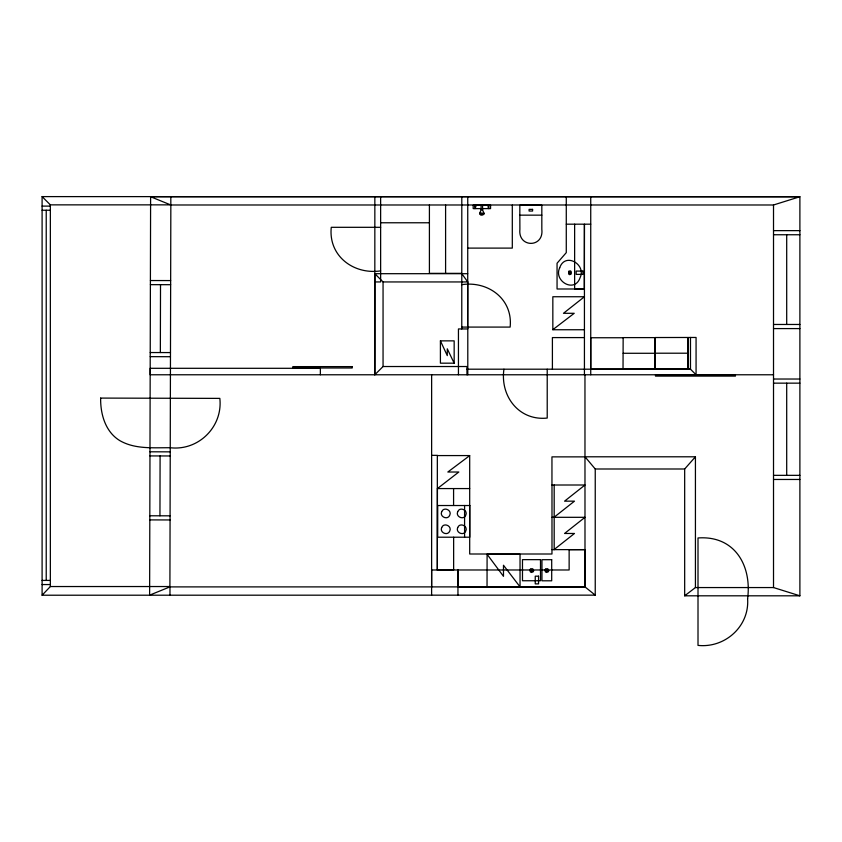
<?xml version="1.0" encoding="UTF-8"?>
<svg xmlns="http://www.w3.org/2000/svg" width="842" height="842" viewBox="0 0 842 842"><rect width="100%" height="100%" fill="white"/><g stroke="black" fill="none" stroke-linecap="round" stroke-linejoin="round"><path stroke-width="1.26" d="M374.806 273.692L383.057 281.944L383.057 366.523L374.806 374.774L374.848 273.692L467.71 273.692M431.62 586.895L431.641 374.774M453.638 537.228L453.638 569.939L437.335 569.981L437.43 488.57L458.816 472.015L447.839 472.015L469.689 455.627L469.699 554.004L551.963 554.004L551.963 549.626L584.99 549.626L585.001 586.906L595.241 595.147L595.241 468.994L585.001 456.796M461.805 273.692L467.752 281.944L467.71 328.948L467.752 196.733M584.958 456.796L695.429 456.796L684.672 468.994L684.672 595.81L799.889 595.81L799.889 196.733L150.613 196.733L149.623 595.147L169.905 586.895L585.001 586.895L584.958 374.774M159.948 515.799L160.096 455.943M160.348 352.556L160.517 284.68M169.905 586.895L170.842 204.985L150.613 196.733M585.001 586.906L457.943 586.842L457.953 569.981L457.953 595.147M42.1 595.22L50.352 586.537L50.352 204.859L42.1 196.607L42.1 595.22L595.241 595.147M554.015 517.314L574.476 501.158L564.572 501.158L584.99 485.003L551.952 485.013L551.952 456.869L584.958 456.869M554.015 549.626L574.476 533.47L564.572 533.47L584.99 517.314L551.984 517.314M552.836 329.685L574.212 313.298L563.477 313.298L584.432 296.742L552.836 296.742L552.836 329.748L584.432 329.748M684.672 595.81L695.429 587.558L773.514 587.558L799.889 595.81M170.842 204.985L773.514 204.985L799.889 196.733L42.1 196.607M584.99 549.615L569.139 549.658L569.139 569.981L431.62 569.981L431.62 595.147M50.352 204.859L170.821 204.859L170.821 196.607M42.1 206.111L50.352 206.111M481.098 208.616L473.183 208.616L473.183 205.259L490.56 205.259L490.56 208.616L482.582 208.616M481.098 209.658L482.582 209.658M42.1 210.237L50.352 210.237M519.83 215.152L519.893 229.319C517.809 247.969 544.058 248.116 541.827 229.319L541.827 205.259L519.83 205.259L519.83 215.152L541.827 215.152M380.647 222.772L429.378 222.772M566.277 224.183L590.737 224.183M380.637 227.308L331.264 227.308C328.243 255.989 353.661 274.881 380.637 270.882M773.514 230.634L799.889 230.634M773.514 234.75L799.9 234.75M467.92 248.106L512.304 248.106L512.304 205.132M461.784 273.355L429.409 273.355L429.409 204.985M374.848 281.944L380.637 281.944L380.637 196.733M383.057 281.944L467.752 281.944M461.774 284.659C488.118 280.702 513.094 299.005 510.136 327.085L461.774 327.085M584.432 288.964L574.633 288.964L574.633 224.183M773.514 324.465L799.9 324.465M773.514 328.59L799.889 328.59M584.432 337.589L552.405 337.589L552.405 369.196M623.027 337.747L590.737 337.747L590.737 369.112L623.027 369.112L623.154 337.61L654.76 337.61L654.76 368.943L623.154 368.943M440.408 340.863L454.164 340.863L454.164 363.176L440.408 363.176L440.408 340.863L447.281 355.619L447.281 348.82L454.164 363.176M623.154 353.282L654.76 353.282M655.097 353.208L688.093 353.208M383.057 366.523L466.952 366.523L466.952 374.774M690.482 368.828L655.097 368.88L655.097 337.537L696.071 337.463L696.071 374.774L690.482 369.196L466.952 369.196M773.514 374.774L150.181 374.774L150.181 368.301L320.36 368.301L320.36 374.774M773.514 379.026L799.889 379.026M773.514 383.152L799.9 383.152M431.641 455.354L437.335 455.354L437.335 569.981M437.398 455.575L469.689 455.575M595.241 468.994L684.672 468.994M773.514 475.341L799.9 475.341M773.514 479.466L799.889 479.466M437.398 488.57L469.699 488.57M487.034 554.289L520.04 554.289L520.04 586.863L503.484 565.256L503.484 576.328L487.097 554.289L487.034 586.863M42.1 580.422L50.352 580.422M42.1 584.548L50.352 584.548M50.352 586.537L169.979 586.537L169.979 595.22M150.402 280.533L170.652 280.575M150.392 284.659L170.642 284.701M150.223 352.535L170.484 352.577M150.213 356.65L170.463 356.713M149.981 451.796L170.231 451.849M149.971 455.922L170.221 455.964M149.823 515.778L170.073 515.83M149.813 519.903L170.063 519.956M786.702 234.75L786.702 324.465M786.702 383.152L786.702 475.341M773.514 204.985L773.514 587.558M695.429 456.796L695.429 587.558M690.482 337.463L690.482 369.196M688.114 368.828L688.114 337.537L688.093 368.88M590.737 196.733L590.737 374.774M584.432 374.774L584.432 224.183L584.285 288.995L557.057 288.995L557.057 263.241L566.277 252.642L566.277 196.733M554.183 485.003L554.183 549.626M551.984 485.003L551.984 549.626M547.216 369.196L547.216 418.064C518.83 421.042 499.99 395.961 503.937 369.196M488.686 205.259L488.739 208.616M482.582 205.259L482.582 209.995L484.097 213.489L483.876 214.363L482.034 215.163L480.687 215.047L479.582 213.489L481.098 209.995L481.098 205.259M474.941 205.259L474.941 208.616M467.794 374.774L467.794 328.948L458.448 328.948L458.448 374.774M464.584 505.484L464.584 537.228M461.805 196.733L461.774 328.948M457.943 569.981L457.943 586.842M453.585 488.57L453.585 505.484M445.597 204.985L445.597 273.366M374.848 196.733L374.806 374.774M46.226 210.237L46.226 580.422M100.64 398.087C100.387 414.106 105.366 431.893 119.859 440.65C135.141 449.428 153.37 447.607 170.242 447.733C198.533 451.038 223.004 426.694 219.836 398.382L100.64 398.087M747.601 598.715C749.622 626.269 725.015 648.287 698.007 645.393L698.007 537.964C734.645 535.291 751.969 565.529 747.601 598.715M559.698 267.809C553.236 281.007 574.728 293.626 580.096 277.66C586.569 264.462 565.066 251.832 559.698 267.809M441.682 511.726C439.345 516.735 447.744 520.545 449.796 515.146C452.133 510.147 443.745 506.326 441.682 511.726M441.682 527.555C439.345 532.565 447.744 536.375 449.796 530.976C452.133 525.966 443.745 522.156 441.682 527.555M457.701 511.726C455.364 516.735 463.753 520.545 465.815 515.146C468.152 510.147 459.753 506.326 457.701 511.726M457.701 527.555C455.364 532.565 463.753 536.375 465.815 530.976C468.152 525.966 459.753 522.156 457.701 527.555M568.708 271.366L568.708 274.092L569.602 274.66L571.097 274.092L571.097 271.366L570.192 270.808L568.708 271.366M569.213 271.955L569.213 273.513L570.581 273.513L570.581 271.955L569.213 271.955M530.365 569.171L529.807 570.192L530.365 571.886L531.386 572.455L533.091 571.886L533.66 570.865L533.091 569.171L532.07 568.603L530.365 569.171M545.458 569.171L544.9 570.192L545.458 571.886L546.49 572.455L548.184 571.886L548.752 570.865L548.184 569.171L547.163 568.603L545.458 569.171M530.955 569.75L530.955 571.308L532.502 571.308L532.502 569.75L530.955 569.75M546.048 569.75L546.048 571.308L547.605 571.308L547.605 569.75L546.048 569.75M484.066 213.394C481.677 216.341 475.435 211.742 484.066 213.394M475.762 206.637C474.004 206.669 476.151 207.869 475.762 206.637M488.686 206.964C487.539 207.879 487.644 205.995 488.686 206.964M532.586 209.374L529.092 209.374L529.092 211.037L532.586 211.037L532.586 209.374M582.885 271.082L576.16 271.082L576.16 274.387L582.885 274.387L582.885 271.082M352.198 366.617L292.837 366.617L292.837 367.996L352.198 367.996L352.198 366.617M735.413 374.722L655.497 374.722L655.497 376.1L735.413 376.1L735.413 374.722M469.762 505.526L437.682 505.526L437.682 537.207L469.762 537.207L469.762 505.526M540.501 559.646L522.482 559.646L522.482 580.748L540.501 580.748L540.501 559.646M551.699 559.698L541.953 559.698L541.953 580.801L551.699 580.801L551.699 559.698M538.554 576.181L535.249 576.181L535.249 583.874L538.554 583.874L538.554 576.181"/></g></svg>
